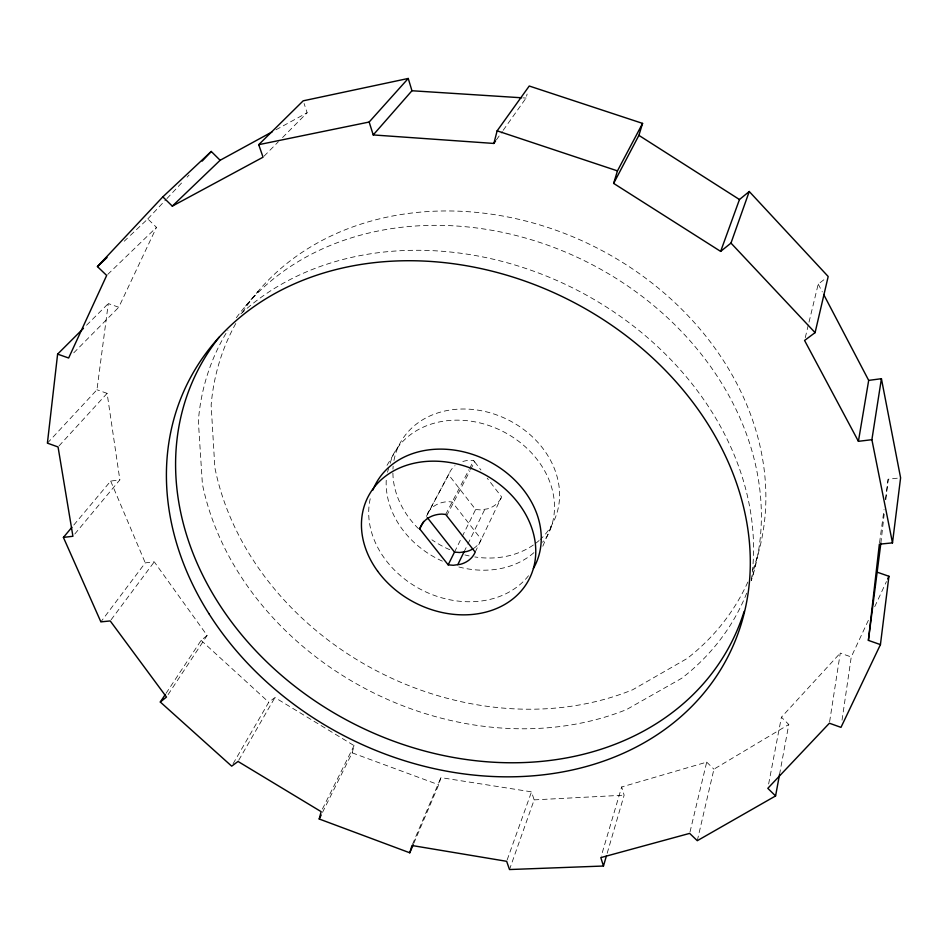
<?xml version="1.0" encoding="UTF-8"?>
<svg xmlns="http://www.w3.org/2000/svg" width="948" height="948" viewBox="0 0 948 948"><rect width="100%" height="100%" fill="white"/><g stroke="black" fill="none" stroke-linecap="round" stroke-linejoin="round"><path stroke-width="0.71" stroke-dasharray="4.74 3.56" d="M880.858 543.216L884.188 514.124M885.847 499.584L888.181 479.226L897.839 478.136M47.4 443.143L96.957 389.77L108.285 303.585L118.773 307.247L156.479 227.354L147.793 218.917L128.513 237.166M879.554 542.742L884.057 509.538M885.432 499.442L888.181 479.226M842.037 720.184L851.245 656.976L868.546 619.933M829.619 721.76L840.26 653.089L851.245 656.976M779.54 774.504L788.783 724.497L781.425 717.186L840.26 653.089M768.638 783.984L781.425 717.186M697.29 840.698L713.939 769.172L788.783 724.497M690.002 831.965L706.698 762.133L621.663 786.97L601.233 856.198M752.594 576.384L757.132 557.282M805.255 337.654L808.668 323.552M809.011 322.142L818.219 284.092L825.969 278.191M322.51 812.377L352.17 752.842L354.09 745.614L274.932 697.55L268.77 702.231L232.426 764.882M503.187 130.303L526.057 98.071L527.112 94.053M607.182 853.271L624.128 795.171L621.663 786.97M387.495 472.234L388.621 468.466M390.173 463.288L392.116 456.817A87.121 71.586 26.9 0 1 503.613 431.802A87.121 71.586 26.9 0 1 546.688 537.078L542.529 542.292M413.826 843.27L438.711 784.778L440.915 777.621L531.508 791.853L534.162 799.875L509.503 869.541M507.156 859.931L531.508 791.853M426.387 516.423L449.127 473.644A28.724 23.724 26.9 0 1 455.028 465.658M542.813 546.238L551.807 524.979M412.57 844.158L440.915 777.621M874.72 606.708L886.451 581.562M475.185 552.139L501.611 496.918L487.225 478.207M464.034 551.878L467.186 545.42M467.814 544.128L484.843 509.254M454.495 552.091L461.534 537.907M462.174 536.615L475.623 509.526L448.688 474.841M322.439 809L354.09 745.614M446.662 515.736L469.935 470.895M470.599 469.604L474.64 461.818L473.716 460.574L470.078 460.278A28.724 23.724 26.9 0 0 460.61 462.304M445.69 514.432L468.999 469.639M469.675 468.336L473.716 460.574M449.127 473.644L426.837 515.191A29.815 24.162 26.9 0 1 448.38 501.67L452.16 502.002L481.288 539.4A29.815 24.162 26.9 0 1 472.922 548.868M238.766 760.178L274.932 697.55M387.021 465.35L398.859 445.548M168.116 694.588L207.126 635.456L154.275 561.856L145.269 562.875L100.879 621.876M166.018 693.391L201.118 640.386L207.126 635.456M496.408 139.866L502.333 131.499M111.117 619.767L154.275 561.856M74.797 534.008L119.851 479.854L107.112 393.361L96.957 389.77M73.814 525.014L110.691 481.074L119.851 479.854M245.591 306.026L258.247 291.166M59.037 445.892L107.112 393.361M147.793 218.917L165.924 199.637M166.931 198.57L183.047 181.435M187.076 177.157L189.09 175.013M73.766 352.834L118.773 307.247M264.077 156.159L278.428 141.69M282.54 137.567L307.14 112.765L304.071 103.474M86.564 325.235L108.285 303.585M107.74 274.41L156.479 227.354M124.224 241.23L127.435 238.185M275.975 129.781L307.14 112.765M534.162 799.875L624.128 795.171M523.13 97.881L526.057 98.071M475.623 509.526L480.565 509.894L487.414 508.863A28.724 23.724 26.9 0 0 501.611 496.918M352.17 752.842L438.711 784.778M201.118 640.386L268.77 702.231M706.698 762.133L713.939 769.172M474.64 461.818L480.932 470.007M818.219 284.092L822.307 291.889M110.691 481.074L145.269 562.875M528.498 575.744A89.479 72.558 26.9 0 1 422.855 590.497A89.479 72.558 26.9 0 1 370.632 497.048M393.953 460.527A86.209 71.207 26.9 0 1 510.854 421.279A86.209 71.207 26.9 0 1 540.182 539.542M539.116 540.502A86.209 71.207 26.9 0 1 534.554 544.152M533.345 545.005A86.209 71.207 26.9 0 1 474.818 556.95M469.13 555.919A86.209 71.207 26.9 0 1 464.911 554.924M449.767 549.71A86.209 71.207 26.9 0 1 431.897 539.791M418.542 528.747A86.209 71.207 26.9 0 1 392.91 470.599M392.958 469.142A86.209 71.207 26.9 0 1 393.159 466.226M533.902 552.672A87.121 71.586 26.9 0 1 457.623 566.643M442.372 561.145A87.121 71.586 26.9 0 1 386.298 479.084M746.704 593.175A291.557 240.413 26.9 0 1 681.766 678.235L626.616 709.531A291.557 240.413 26.9 0 1 202.398 484.073L198.345 421.042A291.557 240.413 26.9 0 1 227.97 330.129M236.325 317.758A291.557 240.413 26.9 0 1 589.087 263.058A291.557 240.413 26.9 0 1 751.266 580.626M747.842 582.06A286.983 238.422 26.9 0 1 687.17 658.469L632.731 689.729A286.983 238.422 26.9 0 1 214.852 467.542L211.143 405.116A286.983 238.422 26.9 0 1 236.265 322.664M242.356 312.556A286.983 238.422 26.9 0 1 595.96 247.44A286.983 238.422 26.9 0 1 752.38 571.206M240.911 313.812A299.509 243.873 26.9 0 1 578.884 291.083A299.509 243.873 26.9 0 1 751.219 580.543"/><path stroke-width="1.42" d="M83.471 328.328L57.615 354.114L47.4 443.143L58.053 446.958L72.925 536.26L63.409 537.409L100.879 621.876L110.229 620.94L166.493 697.053L160.307 702.018L231.691 766.162L238.031 761.457L321.123 811.642L319.215 819.001L409.773 852.797L413.245 844.632M409.773 852.797L411.989 845.509L506.659 861.317L509.503 869.541L603.461 866.022L600.819 857.608L689.658 833.387L697.29 840.698L775.582 795.941L767.809 788.333L829.393 723.217L840.983 727.365L880.431 644.616L868.392 640.374L879.353 544.188L892.483 542.872L900.6 477.828L881.415 378.702L868.688 380.385L823.682 294.496M868.392 640.374L880.858 543.216M880.431 644.616L888.928 576.277L877.528 572.296M892.483 542.872L871.887 439.694L881.415 378.702M871.887 439.694L858.414 441.318L868.688 380.385M775.582 795.941L779.54 774.504M858.414 441.318L804.568 340.462L815.09 332.641L828.185 276.508L749.252 191.508L739.464 199.53L720.646 251.398L613.64 183.391L617.456 170.877L642.578 123.394L529.245 86.019L497.131 130.836L493.872 143.444L373.228 134.936L369.163 122.031L408.244 78.459L411.953 90.747L373.228 134.936M603.461 866.022L606.353 856.103M613.64 183.391L638.893 135.363L642.578 123.394M720.646 251.398L730.979 243.091L749.252 191.508M419.703 528.877L420.154 527.645A30.146 24.293 26.9 0 1 441.887 514.089L445.69 514.432L475.185 552.139A30.146 24.293 26.9 0 1 460.467 564.285L453.334 565.281L448.167 564.854L419.703 528.877L423.72 521.4M887.684 578.92L888.928 576.277M457.801 564.653L464.034 551.878M448.167 564.854L454.495 552.091L427.299 517.572M319.215 819.001L321.194 815.031M160.307 702.018L165.213 694.623M493.872 143.444L495.555 141.051M63.409 537.409L71.918 527.266M57.615 354.114L68.647 358.012L106.674 275.441L97.431 266.589L162.819 196.864L211.25 151.455L220.137 160.271L272.076 131.902M202.185 161.089L211.25 151.455M162.819 196.864L172.299 206.131L263.046 157.19L258.721 144.677L303.194 100.82L408.244 78.459M172.299 206.131L220.137 160.271M97.431 266.589L107.077 257.465M258.721 144.677L369.163 122.031M411.953 90.747L521.661 97.786M454.495 552.091L459.614 552.506L466.677 551.511A29.815 24.162 26.9 0 0 472.922 548.868M497.131 130.836L617.456 170.877M638.893 135.363L739.464 199.53M730.979 243.091L815.09 332.641M372.896 490.069A89.479 72.558 26.9 0 1 486.324 459.993A89.479 72.558 26.9 0 1 533.392 568.492M744.133 611.401A299.509 243.873 26.9 0 1 350.322 721.997A299.509 243.873 26.9 0 1 219.225 337.144M377.588 571.099A90.463 72.937 26.9 0 0 527.882 581.527A90.463 72.937 26.9 0 0 440.358 461.392A90.463 72.937 26.9 0 0 377.588 571.099M208.904 613.664A302.815 245.224 26.9 0 0 714.448 679.171A302.815 245.224 26.9 0 0 451.71 263.508A302.815 245.224 26.9 0 0 208.904 613.664"/></g></svg>
